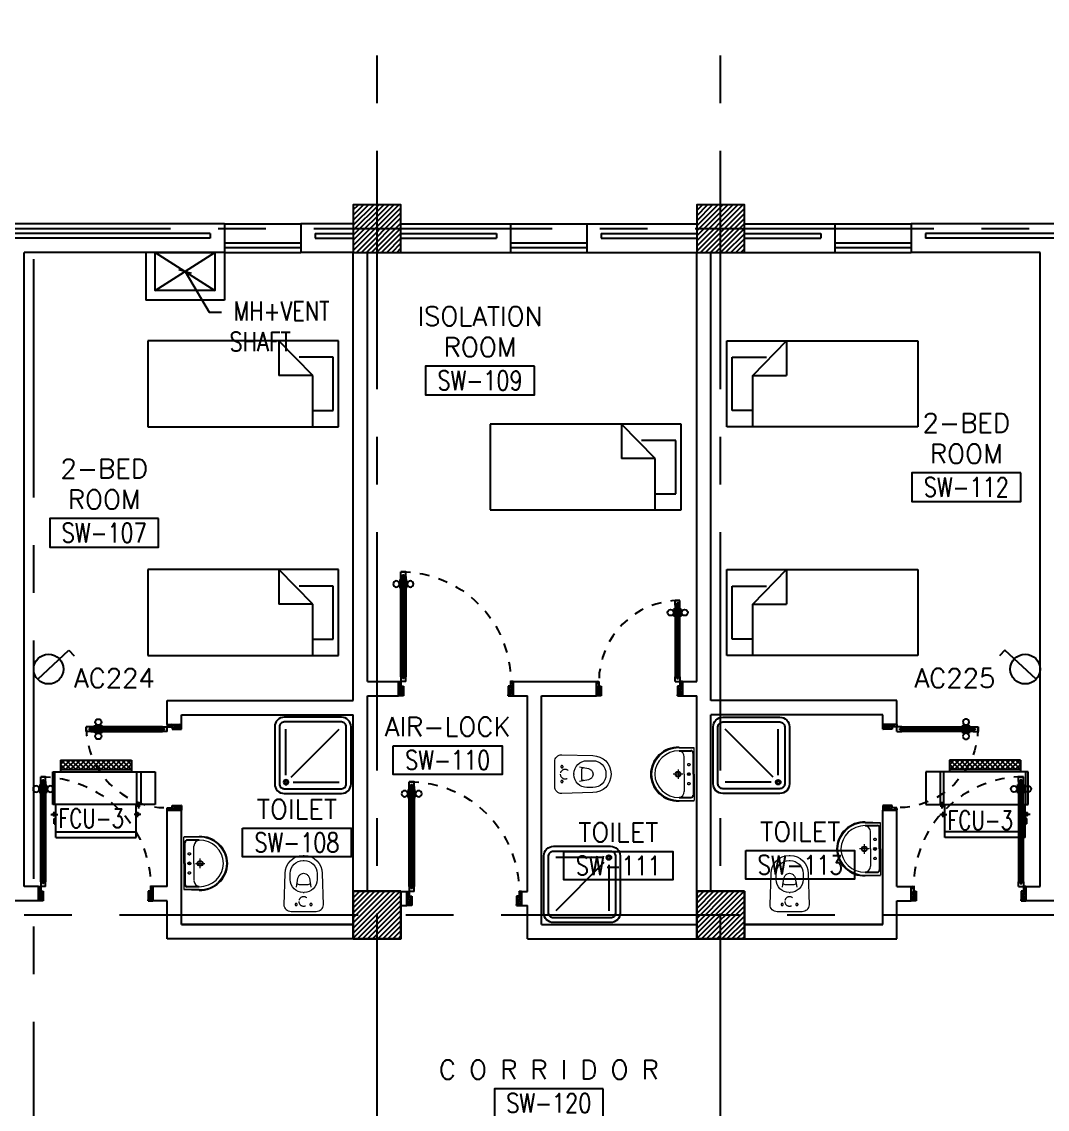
# Model space of a CAD drawing. Extents: x -0.4 to 93.5, y -1.1 to 78.4.
# Drawn here: x 61.31 to 72.06, y 55.33 to 66.74 of the extents above; entities that cross this region are included whole.
import ezdxf
from ezdxf.enums import TextEntityAlignment as Align

# ---------------------------------------------------------------- set-up
doc = ezdxf.new("R2010")
doc.units = 0
doc.header["$MEASUREMENT"] = 0
doc.header["$PDMODE"] = 34
for name, pattern in [('CENTERX2', [4, 2.5, -0.5, 0.5, -0.5]), ('DASHED', [0.75, 0.5, -0.25]), ('HIDDEN', [0.375, 0.25, -0.125]), ('HIDDEN2', [0.1875, 0.125, -0.0625])]:
    doc.linetypes.add(name, pattern=pattern)
doc.layers.get('0').update_dxf_attribs({"color": 11, "linetype": 'CONTINUOUS'})
doc.layers.get('DEFPOINTS').update_dxf_attribs({"color": 11, "linetype": 'CONTINUOUS'})
for name, color, linetype in [('AX-DIM', 11, 'CONTINUOUS'), ('AXES', 11, 'CENTERX2'), ('COL', 11, 'CONTINUOUS'), ('DOOR', 11, 'CONTINUOUS'), ('E-SOCKETS', 4, 'CONTINUOUS'), ('FCU', 7, 'CONTINUOUS'), ('FIX', 11, 'CONTINUOUS'), ('FUR', 11, 'CONTINUOUS'), ('HAT', 11, 'CONTINUOUS'), ('INSUL', 11, 'CONTINUOUS'), ('RM-BOX', 11, 'CONTINUOUS'), ('RM-NAME', 11, 'CONTINUOUS'), ('RM-NO', 11, 'CONTINUOUS'), ('SHAFT', 11, 'CONTINUOUS'), ('TEXTN', 2, 'CONTINUOUS'), ('WALL', 11, 'CONTINUOUS'), ('WIN', 11, 'CONTINUOUS')]:
    doc.layers.add(name, color=color, linetype=linetype)
doc.styles.add('ROMANS', font='ROMANS.shx', dxfattribs={"width": 0.6})
doc.dimstyles.new('STANDARD in', dxfattribs={"dimtxt": 0.24, "dimasz": 0.1, "dimexe": 0.07, "dimexo": 0.05, "dimgap": 0.05, "dimtad": 1, "dimdec": 0, "dimlfac": 1000, "dimzin": 0, "dimdsep": 46, "dimtxsty": 'ROMANS', "dimblk": 'ARCHTICK', "dimcen": 0.05, "dimdle": 0.05, "dimclrd": 7, "dimclre": 7, "dimclrt": 2, "dimadec": 0, "dimazin": 0, "dimtfac": 1, "dimtdec": 0, "dimtmove": 2, "dimatfit": 3, "dimldrblk": 'ARCHTICK', "dimfxl": 0, "dimtolj": 1, "dimtzin": 0, "dimarcsym": 0})

# ---------------------------------------------------------------- blocks, each defined once
blk = doc.blocks.new('_ARCHTICK')
at = {"color": 0, "linetype": 'ByBlock', "const_width": 0.15}
blk.add_lwpolyline([(-0.5, -0.5), (0.5, 0.5)], dxfattribs=at)
blk = doc.blocks.new('*D104')
at = {"layer": 'AX-DIM', "color": 7, "lineweight": -2, "ltscale": 0.3}
for p, q in [((8.522, 76.998), (83.332, 76.998)), ((8.572, 72.392), (8.572, 77.068)), ((83.282, 64.87), (83.282, 77.068))]:
    blk.add_line(p, q, dxfattribs=at)
at = {"layer": 'DEFPOINTS', "color": 0, "ltscale": 0.3}
for p in [(83.282, 76.998), (8.572, 72.342), (83.282, 64.82)]:
    blk.add_point(p, dxfattribs=at)
at = {"layer": 'AX-DIM', "color": 7, "lineweight": -2, "ltscale": 0.3, "xscale": 0.1, "yscale": 0.1, "zscale": 0.1, "rotation": 180}
blk.add_blockref('_ARCHTICK', (8.572, 76.998), dxfattribs=at)
at = {"layer": 'AX-DIM', "color": 7, "lineweight": -2, "ltscale": 0.3, "xscale": 0.1, "yscale": 0.1, "zscale": 0.1}
blk.add_blockref('_ARCHTICK', (83.282, 76.998), dxfattribs=at)
at = {"layer": 'AX-DIM', "color": 2, "ltscale": 0.3, "insert": (45.927, 77.168), "char_height": 0.24, "attachment_point": 5, "style": 'ROMANS'}
blk.add_mtext('\\A1;74710', dxfattribs=at)
blk = doc.blocks.new('RM1')
at = {"layer": 'RM-BOX'}
blk.add_lwpolyline([(570, -200), (-570, -200), (-570, -500), (570, -500)], close=True, dxfattribs=at)
at = {"layer": 'RM-NAME', "style": 'ROMANS'}
for tag, p in [('ROOMNAME1', (0, 324)), ('ROOMNAME2', (0, 0))]:
    blk.add_attdef(tag, text='', height=200, dxfattribs=at).set_placement(p, align=Align.MIDDLE)
at = {"layer": 'RM-NO', "style": 'ROMANS', "width": 0.8}
blk.add_attdef('ROOMNO', text='', height=200, dxfattribs=at).set_placement((0, -350), align=Align.MIDDLE)
blk = doc.blocks.new('*X48')
at = {"color": 0}
for p, q in [((235129, 169898), (235620, 170390)), ((235129, 169951), (235567, 170390)), ((235129, 170004), (235514, 170390)), ((235129, 170057), (235461, 170390)), ((235129, 170110), (235408, 170390)), ((235129, 170163), (235355, 170390)), ((235129, 170216), (235302, 170390)), ((235129, 170269), (235249, 170390)), ((235129, 170322), (235196, 170390)), ((235129, 170375), (235143, 170390)), ((235173, 169890), (235629, 170345)), ((235226, 169890), (235629, 170292)), ((235279, 169890), (235629, 170239)), ((235332, 169890), (235629, 170186)), ((235385, 169890), (235629, 170133)), ((235439, 169890), (235629, 170080)), ((235492, 169890), (235629, 170027)), ((235545, 169890), (235629, 169974)), ((235598, 169890), (235629, 169921))]:
    blk.add_line(p, q, dxfattribs=at)
blk = doc.blocks.new('COL50')
at = {"layer": 'COL'}
blk.add_lwpolyline([(-250, 250), (-250, -250), (250, -250), (250, 250)], close=True, dxfattribs=at)
blk = doc.blocks.new('*X45')
at = {"color": 0}
for p, q in [((235129, 177110), (235608, 177590)), ((235129, 177163), (235555, 177590)), ((235129, 177217), (235502, 177590)), ((235129, 177270), (235449, 177590)), ((235129, 177323), (235396, 177590)), ((235129, 177376), (235343, 177590)), ((235129, 177429), (235290, 177590)), ((235129, 177482), (235237, 177590)), ((235129, 177535), (235184, 177590)), ((235161, 177090), (235629, 177557)), ((235214, 177090), (235629, 177504)), ((235267, 177090), (235629, 177451)), ((235320, 177090), (235629, 177398)), ((235373, 177090), (235629, 177345)), ((235426, 177090), (235629, 177292)), ((235479, 177090), (235629, 177239)), ((235532, 177090), (235629, 177186)), ((235585, 177090), (235629, 177133))]:
    blk.add_line(p, q, dxfattribs=at)
blk = doc.blocks.new('*X49')
at = {"color": 0}
for p, q in [((238727, 169890), (239227, 170390)), ((238729, 169945), (239174, 170390)), ((238729, 169998), (239121, 170390)), ((238729, 170051), (239067, 170390)), ((238729, 170104), (239014, 170390)), ((238729, 170157), (238961, 170390)), ((238729, 170210), (238908, 170390)), ((238729, 170263), (238855, 170390)), ((238729, 170316), (238802, 170390)), ((238729, 170369), (238749, 170390)), ((238780, 169890), (239229, 170339)), ((238833, 169890), (239229, 170286)), ((238886, 169890), (239229, 170233)), ((238939, 169890), (239229, 170180)), ((238992, 169890), (239229, 170127)), ((239045, 169890), (239229, 170074)), ((239098, 169890), (239229, 170020)), ((239151, 169890), (239229, 169967)), ((239204, 169890), (239229, 169914))]:
    blk.add_line(p, q, dxfattribs=at)
blk = doc.blocks.new('*X44')
at = {"color": 0}
for p, q in [((238729, 177104), (239214, 177590)), ((238729, 177157), (239161, 177590)), ((238729, 177210), (239108, 177590)), ((238729, 177263), (239055, 177590)), ((238729, 177316), (239002, 177590)), ((238729, 177369), (238949, 177590)), ((238729, 177422), (238896, 177590)), ((238729, 177475), (238843, 177590)), ((238729, 177528), (238790, 177590)), ((238729, 177581), (238737, 177590)), ((238767, 177090), (239229, 177551)), ((238820, 177090), (239229, 177498)), ((238873, 177090), (239229, 177445)), ((238926, 177090), (239229, 177392)), ((238979, 177090), (239229, 177339)), ((239032, 177090), (239229, 177286)), ((239085, 177090), (239229, 177233)), ((239138, 177090), (239229, 177180)), ((239191, 177090), (239229, 177127))]:
    blk.add_line(p, q, dxfattribs=at)
blk = doc.blocks.new('DOOR100')
at = {"layer": 'DOOR', "color": 0, "linetype": 'ByBlock'}
for p, q in [((-25, 1300), (-75, 1300)), ((-75, 1300), (-25, 1300)), ((-75, 1250), (-75, 1300)), ((-42, 1270), (-58, 1270)), ((-58, 1250), (-58, 1270)), ((-42, 1250), (-42, 1270)), ((-25, 1250), (-25, 1300)), ((-82, 1205), (-91, 1205)), ((-91, 1205), (-91, 1140)), ((-75, 1218), (-82, 1218)), ((-82, 1128), (-82, 1218)), ((-82, 1205), (-82, 1140)), ((-58, 1250), (-75, 1250)), ((-25, 1250), (-42, 1250)), ((-25, 1218), (-18, 1218)), ((-18, 1128), (-18, 1218)), ((-18, 1205), (-9, 1205)), ((-18, 1205), (-18, 1140)), ((-9, 1205), (-9, 1140)), ((-82, 1140), (-91, 1140)), ((-75, 1128), (-82, 1128)), ((-25, 1128), (-18, 1128)), ((-18, 1140), (-9, 1140)), ((-1200, 0), (-1200, 150)), ((-1200, 150), (-1175, 150)), ((-1200, 150), (-1200, 0)), ((-1175, 150), (-1175, 100)), ((-75, 200), (-58, 200)), ((-75, 150), (-75, 200)), ((-75, 150), (-25, 150)), ((-58, 200), (-58, 180)), ((-58, 180), (-42, 180)), ((-42, 200), (-25, 200)), ((-42, 180), (-42, 200)), ((-25, 200), (-25, 150)), ((0, 150), (-25, 150)), ((-25, 150), (-25, 100)), ((0, 150), (0, 0)), ((-1150, 0), (-1200, 0)), ((-1175, 100), (-1150, 100)), ((-1150, 100), (-1150, 0)), ((-50, 100), (-50, 0)), ((-25, 100), (-50, 100)), ((-50, 0), (0, 0))]:
    blk.add_line(p, q, dxfattribs=at)
at = {"layer": 'DOOR', "linetype": 'ByBlock'}
for p, q in [((-75, 1250), (-75, 200)), ((-58, 200), (-58, 1250)), ((-42, 200), (-42, 1250)), ((-25, 200), (-25, 1250)), ((0, 0), (0, 150))]:
    blk.add_line(p, q, dxfattribs=at)
at = {"layer": 'DOOR', "color": 9, "linetype": 'ByBlock'}
for p, q in [((-1150, 0), (-1200, 114)), ((-1150, 0), (-1200, 40)), ((-1150, 0), (-1163, 100)), ((-50, 0), (0, 114)), ((-50, 0), (-37, 100)), ((-50, 0), (0, 40))]:
    blk.add_line(p, q, dxfattribs=at)
at = {"layer": 'DOOR', "color": 0, "linetype": 'ByBlock'}
for centre in [(-124, 1173), (24, 1173)]:
    blk.add_circle(centre, 32.4, dxfattribs=at)
at = {"layer": 'DOOR', "linetype": 'HIDDEN', "ltscale": 0.5}
blk.add_arc((-25, 150), 1150, 90, 180.0001, dxfattribs=at)
at = {"layer": 'DOOR', "color": 9, "linetype": 'ByBlock'}
for centre, radius, start, end in [((-1150, 0), 154, 103.7142, 108.8947), ((-1150, 0), 134, 100.72, 111.8402), ((-50, 0), 134, 68.1598, 79.28), ((-50, 0), 154, 71.1053, 76.2858), ((-1150, 0), 94.4, 90, 121.9818), ((-1150, 0), 74.4, 90, 132.2236), ((-1150, 0), 54.4, 90, 156.7926), ((-1150, 0), 34.4, 90, 180), ((-1150, 0), 14.4, 90, 180), ((-50, 0), 94.4, 58.0182, 90), ((-50, 0), 74.4, 47.7764, 90), ((-50, 0), 54.4, 23.2074, 90), ((-50, 0), 34.4, 0, 90), ((-50, 0), 14.4, 0, 90), ((-50, 0), 114, 64.0838, 77.3774)]:
    blk.add_arc(centre, radius, start, end, dxfattribs=at)
blk = doc.blocks.new('DOOR90')
at = {"layer": 'DOOR', "color": 0, "linetype": 'ByBlock'}
for p, q in [((-150, 0), (-150, -25)), ((-150, 0), (0, 0)), ((0, -50), (0, 0)), ((-1000, -25), (-1000, -75)), ((-1000, -75), (-1000, -25)), ((-950, -25), (-1000, -25)), ((-950, -75), (-1000, -75)), ((-970, -42), (-970, -58)), ((-950, -42), (-970, -42)), ((-950, -58), (-970, -58)), ((-950, -25), (-950, -42)), ((-950, -58), (-950, -75)), ((-918, -25), (-918, -18)), ((-828, -18), (-918, -18)), ((-918, -75), (-918, -82)), ((-828, -82), (-918, -82)), ((-905, -18), (-905, -9)), ((-905, -9), (-840, -9)), ((-905, -18), (-840, -18)), ((-905, -82), (-905, -91)), ((-905, -82), (-840, -82)), ((-905, -91), (-840, -91)), ((-840, -18), (-840, -9)), ((-840, -82), (-840, -91)), ((-828, -25), (-828, -18)), ((-828, -75), (-828, -82)), ((-200, -42), (-200, -25)), ((-200, -25), (-150, -25)), ((-180, -42), (-200, -42)), ((-200, -75), (-200, -58)), ((-200, -58), (-180, -58)), ((-150, -75), (-200, -75)), ((-180, -58), (-180, -42)), ((-150, -75), (-150, -25)), ((-150, -25), (-100, -25)), ((-100, -25), (-100, -50)), ((-100, -50), (0, -50)), ((-150, -900), (-150, -875)), ((-150, -875), (-100, -875)), ((0, -900), (-150, -900)), ((-150, -900), (0, -900)), ((-100, -850), (0, -850)), ((-100, -875), (-100, -850)), ((0, -850), (0, -900))]:
    blk.add_line(p, q, dxfattribs=at)
at = {"layer": 'DOOR', "color": 9, "linetype": 'ByBlock'}
for p, q in [((0, -50), (-114, 0)), ((0, -50), (-40, 0)), ((0, -50), (-100, -37)), ((0, -850), (-114, -900)), ((0, -850), (-100, -863)), ((0, -850), (-40, -900))]:
    blk.add_line(p, q, dxfattribs=at)
at = {"layer": 'DOOR', "linetype": 'ByBlock'}
for p, q in [((-200, -25), (-950, -25)), ((-200, -42), (-950, -42)), ((-200, -58), (-950, -58)), ((-950, -75), (-200, -75))]:
    blk.add_line(p, q, dxfattribs=at)
at = {"layer": 'DOOR', "color": 0, "linetype": 'ByBlock'}
for centre in [(-873, 24), (-873, -124)]:
    blk.add_circle(centre, 32.4, dxfattribs=at)
at = {"layer": 'DOOR', "color": 9, "linetype": 'ByBlock'}
for centre, radius, start, end in [((0, -50), 154, 161.1053, 166.2858), ((0, -50), 134, 158.1598, 169.28), ((0, -50), 94.4, 148.0182, 180), ((0, -50), 74.4, 137.7764, 180), ((0, -50), 114, 154.0838, 167.3774), ((0, -50), 54.4, 113.2074, 180), ((0, -50), 34.4, 90, 180), ((0, -50), 14.4, 90, 180), ((0, -850), 154, 193.7142, 198.8947), ((0, -850), 134, 190.72, 201.8402), ((0, -850), 94.4, 180, 211.9818), ((0, -850), 74.4, 180, 222.2236), ((0, -850), 54.4, 180, 246.7926), ((0, -850), 34.4, 180, 270), ((0, -850), 14.4, 180, 270)]:
    blk.add_arc(centre, radius, start, end, dxfattribs=at)
at = {"layer": 'DOOR', "linetype": 'HIDDEN', "ltscale": 0.5}
blk.add_arc((-150, -25), 850, 180, 270, dxfattribs=at)
blk = doc.blocks.new('LAV1')
at = {"layer": 'FIX', "linetype": 'DASHED', "lineweight": 20, "ltscale": 0.05}
for p, q in [((0, 170), (0, 270)), ((0, 170), (0, 270)), ((50, 220), (-50, 220))]:
    blk.add_line(p, q, dxfattribs=at)
at = {"layer": 'FIX', "linetype": 'ByBlock', "ltscale": 0.3}
for p, q in [((-280, 210), (-275, 50)), ((-245, 210), (-245, 85)), ((245, 210), (245, 85)), ((280, 210), (275, 50)), ((0, 60), (-220, 60)), ((0, 60), (220, 60))]:
    blk.add_line(p, q, dxfattribs=at)
at = {"layer": 'FIX', "linetype": 'Continuous', "lineweight": 20}
for p, q in [((-275, 210), (-275, 50)), ((0, 155), (-181, 155)), ((0, 155), (181, 155)), ((275, 210), (275, 50)), ((0, 50), (-275, 50)), ((0, 50), (-252, 50)), ((0, 50), (252, 50)), ((0, 50), (275, 50))]:
    blk.add_line(p, q, dxfattribs=at)
at = {"layer": 'FIX', "lineweight": 20}
for p, q in [((0, 92), (0, 123)), ((16, 107), (-15, 107))]:
    blk.add_line(p, q, dxfattribs=at)
for centre, radius in [((0, 220), 29.5), ((0, 220), 22.5), ((0, 107), 15.5)]:
    blk.add_circle(centre, radius, dxfattribs=at)
at = {"layer": 'FIX', "linetype": 'HIDDEN', "lineweight": 20, "ltscale": 0.05}
for centre in [(-100, 107), (100, 107)]:
    blk.add_circle(centre, 12.4, dxfattribs=at)
at = {"layer": 'FIX', "linetype": 'ByBlock', "ltscale": 0.3}
for centre, radius, start, end in [((7, 220), 287, 91.3776, 182.0064), ((-7, 220), 287, 357.9936, 88.6224), ((-220, 85), 24.9, 179.7021, 269.9486), ((220, 85), 24.9, 270.0514, 0.2979)]:
    blk.add_arc(centre, radius, start, end, dxfattribs=at)
at = {"layer": 'FIX', "linetype": 'Continuous', "lineweight": 20}
for centre, radius, start, end in [((8, 217), 283, 91.6988, 181.351), ((8, 212), 253, 91.7328, 180.4884), ((-8, 217), 283, 358.649, 88.3012), ((-8, 212), 253, 359.5116, 88.2672), ((-179, 222), 66.9, 190.2006, 268.0786), ((179, 222), 66.9, 271.9214, 349.7994)]:
    blk.add_arc(centre, radius, start, end, dxfattribs=at)
blk = doc.blocks.new('SHR1')
at = {"layer": 'FIX'}
for p, q in [((-196, 196), (-700, 700)), ((-143, 218), (-143, 700)), ((-218, 143), (-700, 143))]:
    blk.add_line(p, q, dxfattribs=at)
for points in [[(-825, 125), (-825, 725, -0.414214), (-725, 825), (-125, 825, -0.414214), (-25, 725), (-25, 125, -0.414214), (-125, 25), (-725, 25, -0.414214)], [(-775, 125), (-775, 725, -0.414214), (-725, 775), (-125, 775, -0.414214), (-75, 725), (-75, 125, -0.414214), (-125, 75), (-725, 75, -0.414214)]]:
    blk.add_lwpolyline(points, format="xyb", close=True, dxfattribs=at)
for radius in [25, 15]:
    blk.add_circle((-143, 143), radius, dxfattribs=at)
blk = doc.blocks.new('WC1')
at = {"layer": 'FIX', "lineweight": 20}
for p, q in [((-210, 204), (-538, 194)), ((-475, 141), (-538, 141)), ((-727, 5), (-727, -5)), ((-674, 5), (-674, -5)), ((-534, 24), (-540, 0)), ((-540, 0), (-534, -24)), ((-395, 76), (-490, 60)), ((-339, 5), (-339, -5)), ((-490, -60), (-395, -76)), ((-538, -141), (-475, -141)), ((-538, -194), (-210, -204))]:
    blk.add_line(p, q, dxfattribs=at)
at = {"layer": 'FIX', "linetype": 'Continuous', "lineweight": 20}
blk.add_line((-420, -47), (-420, 45), dxfattribs=at)
at = {"layer": 'FIX', "lineweight": 20}
blk.add_lwpolyline([(-213, -204), (-210, -204, 0.414214), (-137, -131), (-137, 0), (-137, 131, 0.414214), (-210, 204)], format="xyb", dxfattribs=at)
at = {"layer": 'FIX', "linetype": 'HIDDEN2', "lineweight": 20, "ltscale": 0.3}
blk.add_circle((-245, 0), 49.8, dxfattribs=at)
at = {"layer": 'FIX', "linetype": 'HIDDEN', "lineweight": 20, "ltscale": 0.05}
for centre in [(-213, 78), (-213, -77)]:
    blk.add_circle(centre, 11.6, dxfattribs=at)
at = {"layer": 'FIX', "lineweight": 20}
for centre, radius, start, end in [((-538, 5), 189, 90, 180), ((-538, 5), 136, 90, 180), ((-475, 5), 136, 360, 90), ((-473, -7), 68.2, 128.9242, 152.8468), ((-464, -18), 82, 108.496, 128.9242), ((-538, -5), 189, 180, 270), ((-538, -5), 136, 180, 270), ((-473, 7), 68.2, 207.1532, 231.0758), ((-464, 18), 82, 231.0758, 251.504), ((-475, -5), 136, 270, 0)]:
    blk.add_arc(centre, radius, start, end, dxfattribs=at)
at = {"layer": 'FIX', "linetype": 'Continuous', "lineweight": 20}
for centre, start, end in [((-443, 46), 357.6662, 91.6121), ((-442, -46), 268.3879, 2.3338)]:
    blk.add_arc(centre, 22.3, start, end, dxfattribs=at)
blk = doc.blocks.new('*X166')
at = {"color": 0}
for p, q in [((16890, -2467), (16943, -2414)), ((16890, -2520), (16990, -2420)), ((16990, -2565), (16890, -2465)), ((16890, -2573), (16990, -2473)), ((16990, -2512), (16892, -2414)), ((16990, -2459), (16945, -2414)), ((16990, -2619), (16890, -2519)), ((16890, -2626), (16990, -2526)), ((16990, -2672), (16890, -2572)), ((16890, -2679), (16990, -2579)), ((16990, -2725), (16890, -2625)), ((16890, -2732), (16990, -2632)), ((16990, -2778), (16890, -2678)), ((16890, -2785), (16990, -2685)), ((16990, -2831), (16890, -2731)), ((16890, -2838), (16990, -2738)), ((16990, -2884), (16890, -2784)), ((16890, -2891), (16990, -2791)), ((16990, -2937), (16890, -2837)), ((16890, -2944), (16990, -2844)), ((16990, -2990), (16890, -2890)), ((16890, -2997), (16990, -2897)), ((16990, -3043), (16890, -2943)), ((16890, -3050), (16990, -2950)), ((16990, -3096), (16890, -2996)), ((16890, -3103), (16990, -3003)), ((16990, -3149), (16890, -3049)), ((16892, -3155), (16990, -3056)), ((16944, -3155), (16890, -3102)), ((16945, -3155), (16990, -3109))]:
    blk.add_line(p, q, dxfattribs=at)
blk = doc.blocks.new('WHE06')
at = {"color": 2}
for p, q in [((689, 621), (346, 621)), ((346, 621), (346, 469)), ((689, 469), (689, 621)), ((242, 472), (242, 399)), ((321, 458), (321, 438)), ((321, 458), (346, 458)), ((60, -422), (60, 422)), ((212, 437), (269, 437)), ((232, 452), (232, 422)), ((232, 452), (252, 452)), ((252, 452), (252, 422)), ((305, 448), (373, 448)), ((321, 438), (346, 438)), ((346, 430), (689, 430)), ((811, 371), (689, 371)), ((711, -371), (711, 371)), ((811, -371), (811, 371)), ((142, -437), (142, -422)), ((142, -437), (197, -437)), ((197, -437), (197, -422)), ((221, -437), (269, -437)), ((232, -452), (232, -422)), ((232, -452), (252, -452)), ((242, -472), (242, -399)), ((252, -452), (252, -422)), ((346, -430), (689, -430)), ((811, -371), (689, -371))]:
    blk.add_line(p, q, dxfattribs=at)
at = {"color": 6}
for p, q in [((346, 469), (346, -451)), ((689, 469), (346, 469)), ((689, -451), (689, 469)), ((0, -422), (0, 422)), ((0, 422), (346, 422)), ((0, -422), (346, -422)), ((346, -451), (689, -451))]:
    blk.add_line(p, q, dxfattribs=at)
at = {"color": 2}
blk.add_blockref('*X166', (-16179, 2784), dxfattribs=at)

msp = doc.modelspace()

# ---------------------------------------------------------------- linework, layer by layer
at = {"layer": 'AXES'}
for p, q in [((65.0324, -1.1143), (65.0324, 77.6984)), ((68.6324, -1.1143), (68.6324, 77.6984)), ((20.3674, 64.57), (92.8324, 64.57)), ((61.4324, 5.75), (61.4324, 64.57)), ((92.8324, 57.37), (40.7424, 57.37))]:
    msp.add_line(p, q, dxfattribs=at)
at = {"layer": 'COL'}
for points in [[(65.2824, 64.32), (65.2824, 64.82), (64.7824, 64.82), (64.7824, 64.32)], [(68.8824, 64.32), (68.8824, 64.82), (68.3824, 64.82), (68.3824, 64.32)]]:
    msp.add_lwpolyline(points, close=True, dxfattribs=at)
at = {"layer": 'E-SOCKETS'}
for p, q in [((61.4742, 59.8436), (61.8021, 60.1488)), ((61.8021, 60.1488), (61.8566, 60.0902)), ((71.6126, 60.1488), (71.5581, 60.0902)), ((71.9405, 59.8436), (71.6126, 60.1488))]:
    msp.add_line(p, q, dxfattribs=at)
for centre in [(61.5886, 59.95), (71.8261, 59.95)]:
    msp.add_circle(centre, 0.1562, dxfattribs=at)
at = {"layer": 'FUR'}
for p, q in [((64.6288, 63.392), (62.6288, 63.392)), ((62.6288, 63.392), (62.6288, 62.492)), ((64.0038, 63.392), (64.0038, 63.0308)), ((64.3572, 63.0308), (64.0038, 63.392)), ((64.6288, 62.492), (64.6288, 63.392)), ((68.6994, 63.392), (70.6994, 63.392)), ((68.6994, 62.492), (68.6994, 63.392)), ((68.971, 63.0308), (69.3245, 63.392)), ((69.3245, 63.392), (69.3245, 63.0308)), ((70.6994, 63.392), (70.6994, 62.492)), ((64.5734, 63.2198), (64.2137, 63.2198)), ((64.5734, 62.6619), (64.5734, 63.2198)), ((68.7549, 63.2198), (69.1146, 63.2198)), ((68.7549, 62.6619), (68.7549, 63.2198)), ((64.3572, 63.0308), (64.0038, 63.0308)), ((64.3572, 62.492), (64.3572, 63.0308)), ((68.971, 63.0308), (69.3245, 63.0308)), ((68.971, 62.492), (68.971, 63.0308)), ((64.3572, 62.6619), (64.5734, 62.6619)), ((68.971, 62.6619), (68.7549, 62.6619)), ((68.219, 62.5195), (66.219, 62.5195)), ((66.219, 62.5195), (66.219, 61.6195)), ((67.594, 62.5195), (67.594, 62.1584)), ((67.9474, 62.1584), (67.594, 62.5195)), ((68.219, 61.6195), (68.219, 62.5195)), ((62.6288, 62.492), (64.6288, 62.492)), ((70.6994, 62.492), (68.6994, 62.492)), ((68.1636, 62.3473), (67.8039, 62.3473)), ((68.1636, 61.7894), (68.1636, 62.3473)), ((67.9474, 62.1584), (67.594, 62.1584)), ((67.9474, 61.6195), (67.9474, 62.1584)), ((67.9474, 61.7894), (68.1636, 61.7894)), ((66.219, 61.6195), (68.219, 61.6195)), ((64.6288, 60.9931), (62.6288, 60.9931)), ((62.6288, 60.9931), (62.6288, 60.0931)), ((64.0038, 60.9931), (64.0038, 60.632)), ((64.3572, 60.632), (64.0038, 60.9931)), ((64.6288, 60.0931), (64.6288, 60.9931)), ((68.6994, 60.9931), (70.6994, 60.9931)), ((68.6994, 60.0931), (68.6994, 60.9931)), ((68.971, 60.632), (69.3245, 60.9931)), ((69.3245, 60.9931), (69.3245, 60.632)), ((70.6994, 60.9931), (70.6994, 60.0931)), ((64.5734, 60.821), (64.2137, 60.821)), ((64.5734, 60.263), (64.5734, 60.821)), ((68.7549, 60.821), (69.1146, 60.821)), ((68.7549, 60.263), (68.7549, 60.821)), ((64.3572, 60.632), (64.0038, 60.632)), ((64.3572, 60.0931), (64.3572, 60.632)), ((68.971, 60.632), (69.3245, 60.632)), ((68.971, 60.0931), (68.971, 60.632)), ((64.3572, 60.263), (64.5734, 60.263)), ((68.971, 60.263), (68.7549, 60.263)), ((62.6288, 60.0931), (64.6288, 60.0931)), ((70.6994, 60.0931), (68.6994, 60.0931))]:
    msp.add_line(p, q, dxfattribs=at)
at = {"layer": 'INSUL'}
for p, q in [((63.2824, 64.52), (59.5824, 64.52)), ((63.2824, 64.47), (59.5824, 64.47)), ((63.2824, 64.52), (63.2824, 64.47)), ((64.3824, 64.52), (64.7824, 64.52)), ((64.3824, 64.52), (64.3824, 64.47)), ((64.3824, 64.47), (64.7824, 64.47)), ((65.2824, 64.52), (66.2824, 64.52)), ((65.2824, 64.47), (66.2824, 64.47)), ((66.2824, 64.52), (66.2824, 64.47)), ((67.3824, 64.52), (68.3824, 64.52)), ((67.3824, 64.52), (67.3824, 64.47)), ((67.3824, 64.47), (68.3824, 64.47)), ((68.8824, 64.52), (69.6824, 64.52)), ((68.8824, 64.47), (69.6824, 64.47)), ((69.6824, 64.52), (69.6824, 64.47)), ((70.7824, 64.52), (70.7824, 64.47)), ((73.6824, 64.52), (70.7824, 64.52)), ((73.6824, 64.47), (70.7824, 64.47))]:
    msp.add_line(p, q, dxfattribs=at)
at = {"layer": 'SHAFT', "color": 251, "linetype": 'ByBlock'}
for p, q in [((62.7074, 64.32), (63.3324, 63.92)), ((62.7074, 63.92), (63.3324, 64.32))]:
    msp.add_line(p, q, dxfattribs=at)
at = {"layer": 'WALL'}
for p, q in [((63.4324, 64.62), (59.4324, 64.62)), ((63.4324, 64.62), (63.4324, 64.32)), ((64.2324, 64.62), (64.2324, 64.32)), ((64.7824, 64.62), (64.2324, 64.62)), ((65.2824, 64.62), (66.4324, 64.62)), ((66.4324, 64.62), (66.4324, 64.32)), ((67.2324, 64.62), (67.2324, 64.32)), ((67.2324, 64.62), (68.3824, 64.62)), ((68.8824, 64.62), (69.8324, 64.62)), ((69.8324, 64.62), (69.8324, 64.32)), ((70.6324, 64.62), (70.6324, 64.32)), ((73.8324, 64.62), (70.6324, 64.62)), ((63.4324, 64.32), (61.3324, 64.32)), ((61.3324, 57.67), (61.3324, 64.32)), ((62.6074, 64.32), (62.6074, 63.82)), ((63.4324, 64.32), (63.4324, 63.82)), ((64.7824, 64.32), (64.2324, 64.32)), ((64.7824, 59.62), (64.7824, 64.32)), ((64.9324, 59.82), (64.9324, 64.32)), ((65.2824, 64.32), (66.4324, 64.32)), ((67.2324, 64.32), (68.3824, 64.32)), ((68.3824, 59.82), (68.3824, 64.32)), ((68.5324, 59.62), (68.5324, 64.32)), ((68.8824, 64.32), (69.8324, 64.32)), ((71.9824, 64.32), (70.6324, 64.32)), ((71.9824, 57.67), (71.9824, 64.32)), ((63.4324, 63.82), (62.6074, 63.82)), ((67.3324, 59.67), (67.3324, 59.82)), ((68.2324, 59.67), (68.2324, 59.82)), ((64.9324, 57.62), (64.9324, 59.67)), ((66.6074, 57.6188), (66.6074, 59.67)), ((66.7574, 57.27), (66.7574, 59.67)), ((68.3824, 57.62), (68.3824, 59.67)), ((62.8324, 59.62), (64.7824, 59.62)), ((62.8324, 59.37), (62.8324, 59.62)), ((70.4824, 59.62), (68.5324, 59.62)), ((70.4824, 59.37), (70.4824, 59.62)), ((62.9824, 59.47), (64.7824, 59.47)), ((62.9824, 59.37), (62.9824, 59.47)), ((64.7824, 57.62), (64.7824, 59.47)), ((68.5324, 57.62), (68.5324, 59.47)), ((70.3324, 59.47), (68.5324, 59.47)), ((70.3324, 59.37), (70.3324, 59.47)), ((62.8324, 59.37), (62.9824, 59.37)), ((70.4824, 59.37), (70.3324, 59.37)), ((62.8324, 58.47), (62.9824, 58.47)), ((62.8324, 57.67), (62.8324, 58.47)), ((62.9824, 57.27), (62.9824, 58.47)), ((70.3324, 57.27), (70.3324, 58.47)), ((70.4824, 58.47), (70.3324, 58.47)), ((70.4824, 57.67), (70.4824, 58.47)), ((62.8324, 57.12), (62.8324, 57.52)), ((70.4824, 57.12), (70.4824, 57.52)), ((66.6074, 57.12), (66.6074, 57.4688))]:
    msp.add_line(p, q, dxfattribs=at)
at = {"layer": 'WALL', "linetype": 'ByBlock'}
for p, q in [((64.9324, 59.82), (65.2574, 59.82)), ((66.4574, 59.82), (67.3324, 59.82)), ((68.2324, 59.82), (68.3824, 59.82)), ((64.9324, 59.67), (65.2574, 59.67)), ((66.4574, 59.67), (66.6074, 59.67)), ((66.7574, 59.67), (67.3324, 59.67)), ((68.2324, 59.67), (68.3824, 59.67)), ((61.4824, 57.67), (61.3324, 57.67)), ((62.8324, 57.67), (62.6824, 57.67)), ((65.2824, 57.6188), (65.3449, 57.6188)), ((66.5449, 57.6188), (66.6074, 57.6188)), ((70.4824, 57.67), (70.6324, 57.67)), ((71.8324, 57.67), (71.9824, 57.67)), ((61.4824, 57.52), (61.0324, 57.52)), ((62.8324, 57.52), (62.6824, 57.52)), ((70.4824, 57.52), (70.6324, 57.52)), ((72.2824, 57.52), (71.8324, 57.52)), ((65.2824, 57.4688), (65.3449, 57.4688)), ((66.5449, 57.4688), (66.6074, 57.4688)), ((64.7824, 57.27), (62.9824, 57.27)), ((62.9824, 57.27), (64.7824, 57.27)), ((66.7574, 57.27), (68.3824, 57.27)), ((68.8824, 57.27), (70.3324, 57.27)), ((70.3324, 57.27), (68.8824, 57.27)), ((64.7824, 57.12), (62.8324, 57.12)), ((66.6074, 57.12), (68.3824, 57.12)), ((68.8824, 57.12), (70.4824, 57.12)), ((68.8824, 57.12), (70.4824, 57.12))]:
    msp.add_line(p, q, dxfattribs=at)
at = {"layer": 'WALL', "color": 2, "linetype": 'ByBlock'}
for p, q in [((65.2574, 59.67), (65.2574, 59.82)), ((66.4574, 59.67), (66.4574, 59.82)), ((61.4824, 57.52), (61.4824, 57.67)), ((62.6824, 57.52), (62.6824, 57.67)), ((65.3449, 57.4688), (65.3449, 57.6188)), ((66.5449, 57.4688), (66.5449, 57.6188)), ((70.6324, 57.52), (70.6324, 57.67)), ((71.8324, 57.52), (71.8324, 57.67))]:
    msp.add_line(p, q, dxfattribs=at)
at = {"layer": 'WALL', "linetype": 'ByBlock', "ltscale": 0.3}
for points in [[(65.2824, 64.82), (64.7824, 64.82), (64.7824, 64.32), (65.2824, 64.32)], [(68.8824, 64.82), (68.3824, 64.82), (68.3824, 64.32), (68.8824, 64.32)], [(65.2824, 57.62), (64.7824, 57.62), (64.7824, 57.12), (65.2824, 57.12)], [(68.8824, 57.62), (68.3824, 57.62), (68.3824, 57.12), (68.8824, 57.12)]]:
    msp.add_lwpolyline(points, close=True, dxfattribs=at)
at = {"layer": 'WALL'}
msp.add_lwpolyline([(62.7074, 64.32), (63.3324, 64.32), (63.3324, 63.92), (62.7074, 63.92)], close=True, dxfattribs=at)
at = {"layer": 'WIN'}
for p, q in [((63.4324, 64.62), (64.2324, 64.62)), ((66.4324, 64.62), (67.2324, 64.62)), ((69.8324, 64.62), (70.6324, 64.62)), ((63.4324, 64.42), (64.2324, 64.42)), ((63.4324, 64.37), (64.2324, 64.37)), ((66.4324, 64.42), (67.2324, 64.42)), ((66.4324, 64.37), (67.2324, 64.37)), ((69.8324, 64.42), (70.6324, 64.42)), ((69.8324, 64.37), (70.6324, 64.37)), ((63.4324, 64.32), (64.2324, 64.32)), ((66.4324, 64.32), (67.2324, 64.32)), ((69.8324, 64.32), (70.6324, 64.32))]:
    msp.add_line(p, q, dxfattribs=at)

# ---------------------------------------------------------------- block references
at = {"layer": 'COL', "xscale": -0.001, "yscale": 0.001, "zscale": 0.001}
for p in [(65.0324, 57.37), (68.6324, 57.37)]:
    msp.add_blockref('COL50', p, dxfattribs=at)
at = {"layer": 'DOOR', "color": 0, "linetype": 'ByBlock', "yscale": 0.001, "zscale": 0.001}
for name, p, xscale in [('DOOR100', (65.2574, 59.67), -0.001), ('DOOR90', (62.9824, 59.37), 0.001), ('DOOR90', (70.3324, 59.37), -0.001), ('DOOR100', (61.4824, 57.52), -0.001), ('DOOR100', (65.3449, 57.4688), -0.001), ('DOOR100', (71.8324, 57.52), 0.001)]:
    msp.add_blockref(name, p, dxfattribs=dict(at, xscale=xscale))
at = {"layer": 'DOOR', "color": 0, "linetype": 'ByBlock', "xscale": 0.001, "yscale": 0.001, "zscale": 0.001, "rotation": 270}
msp.add_blockref('DOOR90', (68.2324, 59.67), dxfattribs=at)
at = {"layer": 'FCU', "linetype": 'ByBlock', "yscale": 0.001000002026557922, "zscale": 0.001}
for p, xscale, rotation in [((62.0851, 58.1844), -0.001000002026557922, 270), ((71.4047, 58.1844), 0.001000002026557922, 90)]:
    msp.add_blockref('WHE06', p, dxfattribs=dict(at, xscale=xscale, rotation=rotation))
at = {"layer": 'FIX', "yscale": 0.001, "zscale": 0.001}
for name, p, xscale in [('SHR1', (63.9342, 58.62), -0.001), ('SHR1', (69.3804, 58.62), 0.001), ('WC1', (66.7574, 58.848), -0.001)]:
    msp.add_blockref(name, p, dxfattribs=dict(at, xscale=xscale))
for name, p, xscale, rotation in [('LAV1', (68.4074, 58.848), 0.001, 90), ('LAV1', (70.3594, 58.0636), 0.001, 90), ('LAV1', (62.9574, 57.912), 0.001, 270), ('SHR1', (67.6054, 58.116), 0.001, 90), ('WC1', (64.2624, 57.268), -0.001, 90), ('WC1', (69.3564, 57.268), -0.001, 90)]:
    msp.add_blockref(name, p, dxfattribs=dict(at, xscale=xscale, rotation=rotation))
at = {"layer": 'HAT', "xscale": 0.001, "yscale": 0.001, "zscale": 0.001}
for name in ['*X45', '*X44', '*X48', '*X49']:
    msp.add_blockref(name, (-170.3462, -112.7697), dxfattribs=at)
at = {"layer": 'RM-NAME', "xscale": 0.001, "yscale": 0.001, "zscale": 0.001}
for p, values in [((66.1113, 63.327), {'ROOMNO': 'SW-109', 'ROOMNAME2': 'ROOM', 'ROOMNAME1': 'ISOLATION'}), ((71.2091, 62.2083), {'ROOMNO': 'SW-112', 'ROOMNAME2': 'ROOM', 'ROOMNAME1': '2-BED'}), ((62.1713, 61.7292), {'ROOMNO': 'SW-107', 'ROOMNAME2': 'ROOM', 'ROOMNAME1': '2-BED'}), ((66.8321, 55.7482), {'ROOMNO': 'SW-120', 'ROOMNAME2': 'C O R R I D O R'})]:
    msp.add_blockref('RM1', p, dxfattribs=at).add_auto_attribs(values)
at = {"layer": 'RM-NAME'}
ref = msp.add_blockref('RM1', (65.7724, 59.3457), dxfattribs=dict(at, xscale=-0.001, yscale=0.001, zscale=0.001))
ref.add_attrib('ROOMNO', 'SW-110', dxfattribs={"layer": 'RM-NO', "height": 0.2, "style": 'ROMANS', "width": 0.8}).set_placement((65.7724, 58.9957), align=Align.MIDDLE)
ref.add_attrib('ROOMNAME2', 'AIR-LOCK', dxfattribs={"height": 0.2, "style": 'ROMANS'}).set_placement((65.7724, 59.3457), align=Align.MIDDLE)
ref = msp.add_blockref('RM1', (64.1917, 58.481), dxfattribs=dict(at, xscale=-0.001, yscale=0.001, zscale=0.001))
ref.add_attrib('ROOMNO', 'SW-108', dxfattribs={"layer": 'RM-NO', "height": 0.2, "style": 'ROMANS', "width": 0.8}).set_placement((64.1917, 58.131), align=Align.MIDDLE)
ref.add_attrib('ROOMNAME2', 'TOILET', dxfattribs={"height": 0.2, "style": 'ROMANS'}).set_placement((64.1917, 58.481), align=Align.MIDDLE)
ref = msp.add_blockref('RM1', (67.5608, 58.2381), dxfattribs=dict(at, xscale=-0.001, yscale=0.001, zscale=0.001))
ref.add_attrib('ROOMNO', 'SW-111', dxfattribs={"layer": 'RM-NO', "height": 0.2, "style": 'ROMANS', "width": 0.8}).set_placement((67.5608, 57.8881), align=Align.MIDDLE)
ref.add_attrib('ROOMNAME2', 'TOILET', dxfattribs={"height": 0.2, "style": 'ROMANS'}).set_placement((67.5608, 58.2381), align=Align.MIDDLE)
ref = msp.add_blockref('RM1', (69.4678, 58.246), dxfattribs=dict(at, xscale=-0.001, yscale=0.001, zscale=0.001))
ref.add_attrib('ROOMNO', 'SW-113', dxfattribs={"layer": 'RM-NO', "height": 0.2, "style": 'ROMANS', "width": 0.8}).set_placement((69.4678, 57.896), align=Align.MIDDLE)
ref.add_attrib('ROOMNAME2', 'TOILET', dxfattribs={"height": 0.2, "style": 'ROMANS'}).set_placement((69.4678, 58.246), align=Align.MIDDLE)

# ---------------------------------------------------------------- texts
at = {"layer": 'E-SOCKETS', "style": 'ROMANS'}
for s, p in [('AC224', (61.854, 59.7553)), ('AC225', (70.6655, 59.7553))]:
    msp.add_text(s, height=0.2, dxfattribs=at).set_placement(p)
at = {"layer": 'SHAFT', "color": 4, "style": 'ROMANS', "width": 0.8}
for s, p in [('MH+VENT', (64.0302, 63.705)), ('SHAFT', (63.8071, 63.3834))]:
    msp.add_text(s, height=0.2, dxfattribs=at).set_placement(p, align=Align.MIDDLE)
at = {"layer": 'TEXTN', "style": 'ROMANS', "width": 0.75}
for p in [(61.691, 58.2849), (71.0106, 58.2644)]:
    msp.add_text('FCU-3', height=0.2, dxfattribs=at).set_placement(p)

# ---------------------------------------------------------------- dimensions: what is measured, and where the dimension line sits
at = {"layer": 'AX-DIM'}
dim = msp.add_linear_dim(base=(83.2824, 76.9984), p1=(8.5724, 72.3423), p2=(83.2824, 64.82), dimstyle='STANDARD in', dxfattribs=at)
dim.commit()
dim.dimension.update_dxf_attribs({"geometry": '*D104', "text_midpoint": (45.9274, 77.1684)})

# ---------------------------------------------------------------- leaders
at = {"layer": 'SHAFT', "color": 6, "linetype": 'ByBlock', "ltscale": 0.3}
msp.add_leader([(63.0199, 64.12), (63.2702, 63.6941), (63.4014, 63.6941)], dimstyle='STANDARD in', dxfattribs=at)

doc.saveas('drawing.dxf')
